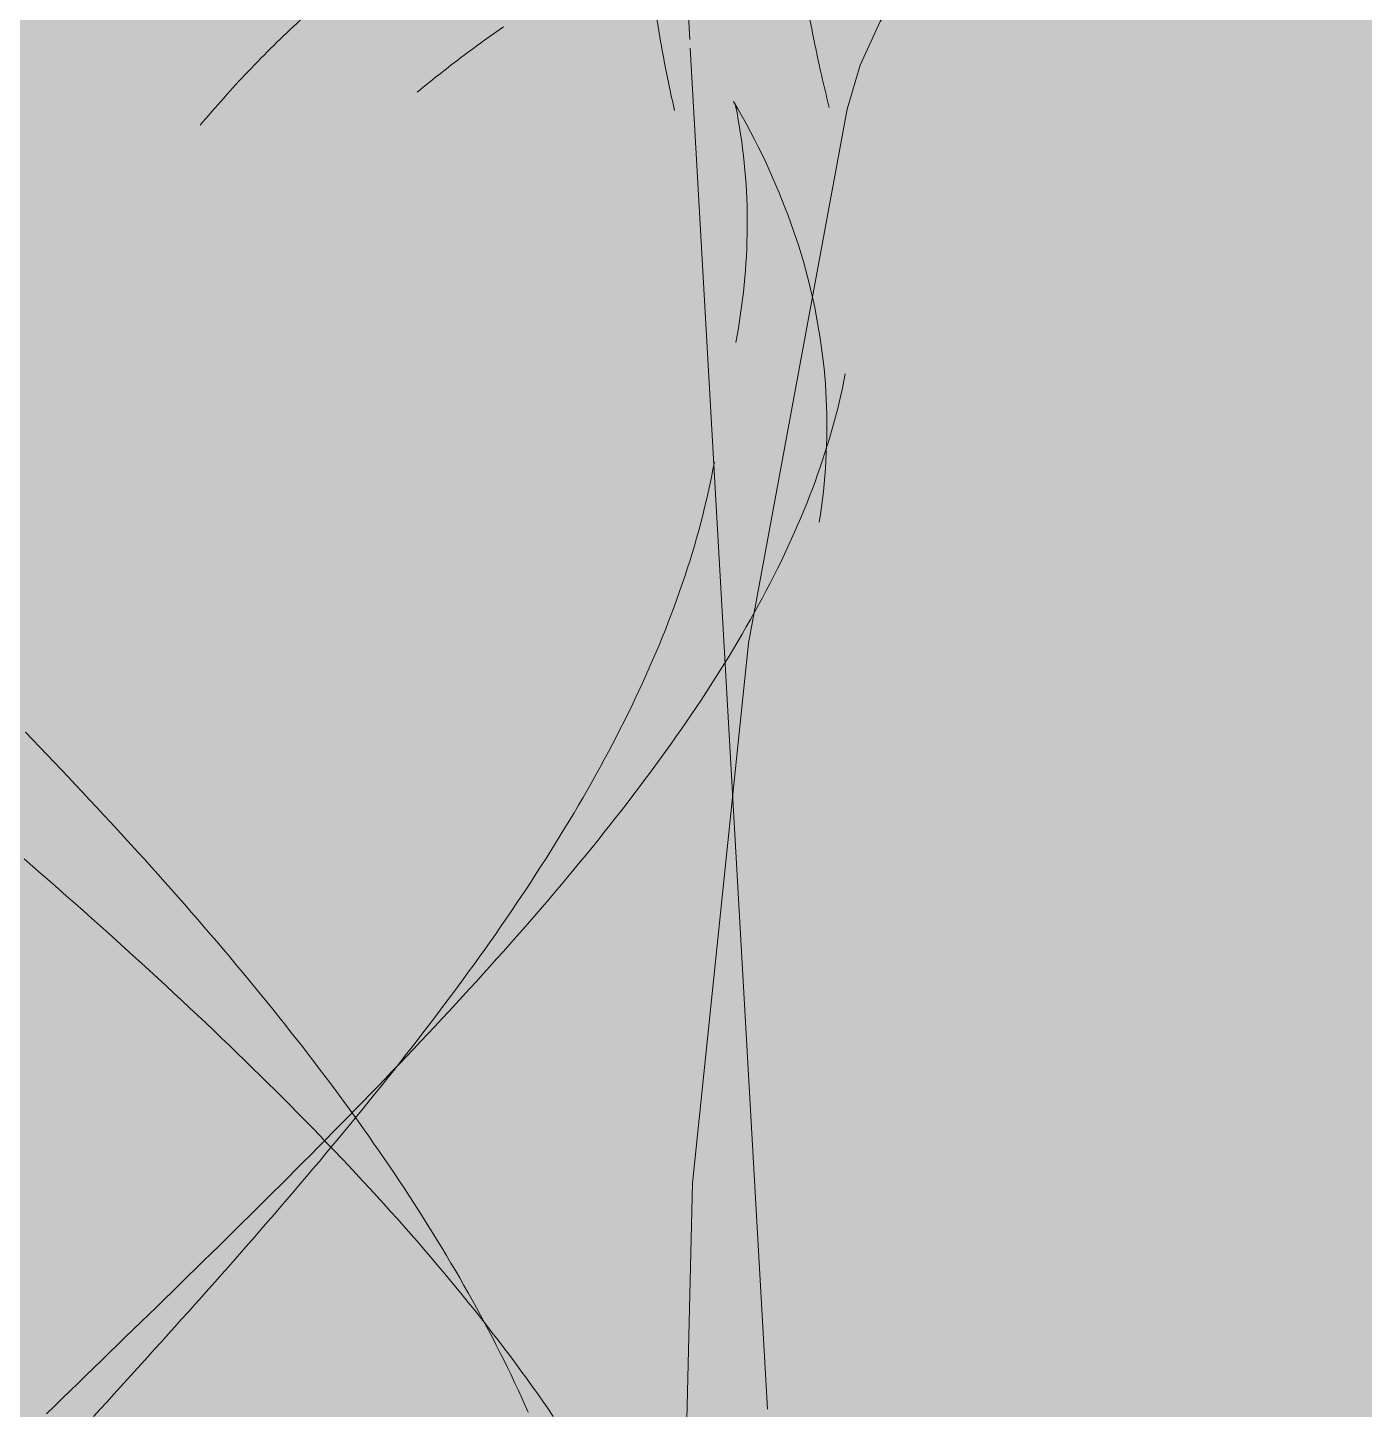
# Model space of a CAD drawing. Header units: inches. Extents: x 30764 to 30770, y -4780 to 4478.
# Drawn here: x 30767.33777 to 30767.34439, y 60.0383 to 60.04516 of the extents above; entities that cross this region are included whole.
import ezdxf

# ---------------------------------------------------------------- set-up
doc = ezdxf.new("R2010")
doc.units = ezdxf.units.IN
doc.header["$MEASUREMENT"] = 0
for name, color, linetype, lineweight in [('A-GLAZ-CURT', 52, 'Continuous', 9), ('Q-SPCQ', 91, 'Continuous', 9), ('S-COLS', 52, 'Continuous', 9)]:
    doc.layers.add(name, color=color, linetype=linetype, lineweight=lineweight)

# ---------------------------------------------------------------- blocks, each defined once
blk = doc.blocks.new('FP_40-Entrance - Xcel')
at = {"layer": 'Q-SPCQ'}
for p, q in [((-2803.5151131, 60.0410338), (-2803.5150708, 60.040997)), ((-2803.5150708, 60.040997), (-2803.5150286, 60.0409602)), ((-2803.5150286, 60.0409602), (-2803.5149865, 60.0409234)), ((-2803.5149865, 60.0409234), (-2803.5149446, 60.0408865)), ((-2803.5149446, 60.0408865), (-2803.5149027, 60.0408497)), ((-2803.5149027, 60.0408497), (-2803.514861, 60.0408128)), ((-2803.514861, 60.0408128), (-2803.5148194, 60.0407759)), ((-2803.5148194, 60.0407759), (-2803.5147779, 60.040739)), ((-2803.5147779, 60.040739), (-2803.5147365, 60.040702)), ((-2803.5147365, 60.040702), (-2803.5146953, 60.0406651)), ((-2803.5146953, 60.0406651), (-2803.5146543, 60.0406281)), ((-2803.5146543, 60.0406281), (-2803.5146133, 60.0405911)), ((-2803.5146133, 60.0405911), (-2803.5145725, 60.0405541)), ((-2803.5127376, 60.0405748), (-2803.5127708, 60.0405378)), ((-2803.5127047, 60.0406119), (-2803.5127376, 60.0405748)), ((-2803.5145725, 60.0405541), (-2803.5145319, 60.0405171)), ((-2803.5145319, 60.0405171), (-2803.5144914, 60.0404801)), ((-2803.5128041, 60.0405006), (-2803.5128376, 60.0404635)), ((-2803.5127708, 60.0405378), (-2803.5128041, 60.0405006)), ((-2803.5144914, 60.0404801), (-2803.5144511, 60.040443)), ((-2803.5144511, 60.040443), (-2803.5144109, 60.0404059)), ((-2803.5128713, 60.0404264), (-2803.5129052, 60.0403892)), ((-2803.5128376, 60.0404635), (-2803.5128713, 60.0404264)), ((-2803.5144109, 60.0404059), (-2803.5143709, 60.0403688)), ((-2803.5143709, 60.0403688), (-2803.514331, 60.0403317)), ((-2803.5129393, 60.040352), (-2803.5129736, 60.0403148)), ((-2803.5129052, 60.0403892), (-2803.5129393, 60.040352)), ((-2803.514331, 60.0403317), (-2803.5142913, 60.0402946)), ((-2803.5142913, 60.0402946), (-2803.5142518, 60.0402575)), ((-2803.5129736, 60.0403148), (-2803.5130081, 60.0402776)), ((-2803.5142518, 60.0402575), (-2803.5142125, 60.0402203)), ((-2803.5142125, 60.0402203), (-2803.5141734, 60.0401831)), ((-2803.5130427, 60.0402404), (-2803.5130775, 60.0402032)), ((-2803.5130081, 60.0402776), (-2803.5130427, 60.0402404)), ((-2803.5141734, 60.0401831), (-2803.5141344, 60.0401459)), ((-2803.5141344, 60.0401459), (-2803.5140956, 60.0401087)), ((-2803.5131125, 60.0401659), (-2803.5131476, 60.0401286)), ((-2803.5130775, 60.0402032), (-2803.5131125, 60.0401659)), ((-2803.5140956, 60.0401087), (-2803.5140571, 60.0400715)), ((-2803.5131829, 60.0400913), (-2803.5132184, 60.040054)), ((-2803.5131476, 60.0401286), (-2803.5131829, 60.0400913)), ((-2803.5140571, 60.0400715), (-2803.5140187, 60.0400343)), ((-2803.5140187, 60.0400343), (-2803.5139805, 60.039997)), ((-2803.513254, 60.0400167), (-2803.5132898, 60.0399793)), ((-2803.5132184, 60.040054), (-2803.513254, 60.0400167)), ((-2803.5139805, 60.039997), (-2803.5139425, 60.0399597)), ((-2803.5139425, 60.0399597), (-2803.5139047, 60.0399224)), ((-2803.5133257, 60.0399419), (-2803.5133618, 60.0399045)), ((-2803.5132898, 60.0399793), (-2803.5133257, 60.0399419)), ((-2803.5139047, 60.0399224), (-2803.5138671, 60.0398851)), ((-2803.5138671, 60.0398851), (-2803.5138298, 60.0398478)), ((-2803.5133618, 60.0399045), (-2803.513398, 60.0398671)), ((-2803.5138298, 60.0398478), (-2803.5137926, 60.0398105)), ((-2803.5137926, 60.0398105), (-2803.5137557, 60.0397731)), ((-2803.5134344, 60.0398297), (-2803.5134709, 60.0397923)), ((-2803.513398, 60.0398671), (-2803.5134344, 60.0398297)), ((-2803.5137557, 60.0397731), (-2803.513719, 60.0397358)), ((-2803.513719, 60.0397358), (-2803.5136825, 60.0396984)), ((-2803.5135075, 60.0397548), (-2803.5135442, 60.0397174)), ((-2803.5134709, 60.0397923), (-2803.5135075, 60.0397548)), ((-2803.5136825, 60.0396984), (-2803.5136462, 60.039661)), ((-2803.5135811, 60.0396799), (-2803.5136181, 60.0396424)), ((-2803.5135442, 60.0397174), (-2803.5135811, 60.0396799)), ((-2803.5136552, 60.0396049), (-2803.5136925, 60.0395673)), ((-2803.5136181, 60.0396424), (-2803.5136552, 60.0396049)), ((-2803.5136462, 60.039661), (-2803.5136102, 60.0396236)), ((-2803.5136102, 60.0396236), (-2803.5135744, 60.0395862)), ((-2803.5137298, 60.0395298), (-2803.5137672, 60.0394922)), ((-2803.5136925, 60.0395673), (-2803.5137298, 60.0395298)), ((-2803.5135744, 60.0395862), (-2803.5135388, 60.0395488)), ((-2803.5135388, 60.0395488), (-2803.5135035, 60.0395113)), ((-2803.5137672, 60.0394922), (-2803.5138048, 60.0394546)), ((-2803.5135035, 60.0395113), (-2803.5134684, 60.0394739)), ((-2803.5134684, 60.0394739), (-2803.5134335, 60.0394364)), ((-2803.5138425, 60.039417), (-2803.5138802, 60.0393794)), ((-2803.5138048, 60.0394546), (-2803.5138425, 60.039417)), ((-2803.5134335, 60.0394364), (-2803.5133989, 60.0393989)), ((-2803.5133989, 60.0393989), (-2803.5133646, 60.0393614)), ((-2803.5139181, 60.0393418), (-2803.513956, 60.0393042)), ((-2803.5138802, 60.0393794), (-2803.5139181, 60.0393418)), ((-2803.5133646, 60.0393614), (-2803.5133305, 60.0393239)), ((-2803.5133305, 60.0393239), (-2803.5132966, 60.0392864)), ((-2803.513994, 60.0392665), (-2803.5140321, 60.0392288)), ((-2803.513956, 60.0393042), (-2803.513994, 60.0392665)), ((-2803.5132966, 60.0392864), (-2803.5132631, 60.0392488)), ((-2803.5140703, 60.0391911), (-2803.5141086, 60.0391534)), ((-2803.5140321, 60.0392288), (-2803.5140703, 60.0391911)), ((-2803.5132631, 60.0392488), (-2803.5132297, 60.0392113)), ((-2803.5132297, 60.0392113), (-2803.5131967, 60.0391737)), ((-2803.514147, 60.0391157), (-2803.5141854, 60.039078)), ((-2803.5141086, 60.0391534), (-2803.514147, 60.0391157)), ((-2803.5131967, 60.0391737), (-2803.5131639, 60.0391362)), ((-2803.5131639, 60.0391362), (-2803.5131314, 60.0390986)), ((-2803.5141854, 60.039078), (-2803.5142239, 60.0390402)), ((-2803.5131314, 60.0390986), (-2803.5130991, 60.039061)), ((-2803.5130991, 60.039061), (-2803.5130672, 60.0390234)), ((-2803.5142624, 60.0390025), (-2803.514301, 60.0389647)), ((-2803.5142239, 60.0390402), (-2803.5142624, 60.0390025)), ((-2803.5130672, 60.0390234), (-2803.5130355, 60.0389858)), ((-2803.5130355, 60.0389858), (-2803.5130041, 60.0389481)), ((-2803.5143397, 60.0389269), (-2803.5143784, 60.0388891)), ((-2803.514301, 60.0389647), (-2803.5143397, 60.0389269)), ((-2803.5130041, 60.0389481), (-2803.5129729, 60.0389105)), ((-2803.5129729, 60.0389105), (-2803.5129421, 60.0388728)), ((-2803.5144172, 60.0388512), (-2803.514456, 60.0388134)), ((-2803.5143784, 60.0388891), (-2803.5144172, 60.0388512)), ((-2803.5129421, 60.0388728), (-2803.5129116, 60.0388352)), ((-2803.5144949, 60.0387756), (-2803.5145338, 60.0387377)), ((-2803.514456, 60.0388134), (-2803.5144949, 60.0387756)), ((-2803.5129116, 60.0388352), (-2803.5128813, 60.0387975)), ((-2803.5128813, 60.0387975), (-2803.5128513, 60.0387598)), ((-2803.5145338, 60.0387377), (-2803.5145727, 60.0386998)), ((-2803.5128513, 60.0387598), (-2803.5128216, 60.0387221)), ((-2803.5128216, 60.0387221), (-2803.5127923, 60.0386844)), ((-2803.5146117, 60.0386619), (-2803.5146507, 60.038624)), ((-2803.5145727, 60.0386998), (-2803.5146117, 60.0386619)), ((-2803.5146897, 60.0385861), (-2803.5147288, 60.0385481)), ((-2803.5146507, 60.038624), (-2803.5146897, 60.0385861)), ((-2803.5147679, 60.0385102), (-2803.514807, 60.0384722)), ((-2803.5147288, 60.0385481), (-2803.5147679, 60.0385102)), ((-2803.5148461, 60.0384342), (-2803.5148852, 60.0383962)), ((-2803.514807, 60.0384722), (-2803.5148461, 60.0384342)), ((-2803.5148852, 60.0383962), (-2803.5149243, 60.0383582)), ((-2803.5149635, 60.0383202), (-2803.5150026, 60.0382822)), ((-2803.5149243, 60.0383582), (-2803.5149635, 60.0383202))]:
    blk.add_line(p, q, dxfattribs=at)
blk = doc.blocks.new('FP_41-Entrance - Xcel')
at = {"layer": 'Q-SPCQ'}
for p, q in [((-2803.5115964, 60.0447903), (-2803.5115746, 60.0447526)), ((-2803.5115746, 60.0447526), (-2803.5115534, 60.0447149)), ((-2803.5115534, 60.0447149), (-2803.5115326, 60.0446772)), ((-2803.5115326, 60.0446772), (-2803.5115125, 60.0446395)), ((-2803.5115125, 60.0446395), (-2803.5114928, 60.0446017)), ((-2803.5114928, 60.0446017), (-2803.5114737, 60.044564)), ((-2803.5114737, 60.044564), (-2803.5114551, 60.0445262)), ((-2803.5114551, 60.0445262), (-2803.511437, 60.0444884)), ((-2803.511437, 60.0444884), (-2803.5114195, 60.0444506)), ((-2803.5114195, 60.0444506), (-2803.5114025, 60.0444128)), ((-2803.5114025, 60.0444128), (-2803.511386, 60.044375)), ((-2803.511386, 60.044375), (-2803.5113701, 60.0443372)), ((-2803.5113701, 60.0443372), (-2803.5113547, 60.0442993)), ((-2803.5113547, 60.0442993), (-2803.5113398, 60.0442615)), ((-2803.5113398, 60.0442615), (-2803.5113254, 60.0442236)), ((-2803.5113254, 60.0442236), (-2803.5113116, 60.0441858)), ((-2803.5113116, 60.0441858), (-2803.5112983, 60.0441479)), ((-2803.5112983, 60.0441479), (-2803.5112855, 60.04411)), ((-2803.5112855, 60.04411), (-2803.5112732, 60.0440721)), ((-2803.5112732, 60.0440721), (-2803.5112615, 60.0440342)), ((-2803.5112615, 60.0440342), (-2803.5112503, 60.0439963)), ((-2803.5112503, 60.0439963), (-2803.5112396, 60.0439584)), ((-2803.5112396, 60.0439584), (-2803.5112294, 60.0439205)), ((-2803.5112294, 60.0439205), (-2803.5112198, 60.0438826)), ((-2803.5112198, 60.0438826), (-2803.5112107, 60.0438446)), ((-2803.5112107, 60.0438446), (-2803.511202, 60.0438067)), ((-2803.511202, 60.0438067), (-2803.511194, 60.0437687)), ((-2803.511194, 60.0437687), (-2803.5111864, 60.0437308)), ((-2803.5111864, 60.0437308), (-2803.5111793, 60.0436928)), ((-2803.5111793, 60.0436928), (-2803.5111728, 60.0436548)), ((-2803.5111728, 60.0436548), (-2803.5111667, 60.0436168)), ((-2803.5111667, 60.0436168), (-2803.5111612, 60.0435789)), ((-2803.5111612, 60.0435789), (-2803.5111562, 60.0435409)), ((-2803.5111562, 60.0435409), (-2803.5111517, 60.0435029)), ((-2803.5111517, 60.0435029), (-2803.5111477, 60.0434649)), ((-2803.5111477, 60.0434649), (-2803.5111442, 60.0434269)), ((-2803.5110425, 60.0434394), (-2803.5110494, 60.0434039)), ((-2803.5111442, 60.0434269), (-2803.5111412, 60.0433889)), ((-2803.5111412, 60.0433889), (-2803.5111387, 60.0433509)), ((-2803.5110568, 60.0433683), (-2803.5110647, 60.0433327)), ((-2803.5110494, 60.0434039), (-2803.5110568, 60.0433683)), ((-2803.5111387, 60.0433509), (-2803.5111367, 60.0433128)), ((-2803.5111367, 60.0433128), (-2803.5111352, 60.0432748)), ((-2803.5110729, 60.0432971), (-2803.5110817, 60.0432615)), ((-2803.5110647, 60.0433327), (-2803.5110729, 60.0432971)), ((-2803.5111352, 60.0432748), (-2803.5111342, 60.0432368)), ((-2803.5111342, 60.0432368), (-2803.5111337, 60.0431988)), ((-2803.5110817, 60.0432615), (-2803.5110908, 60.0432259)), ((-2803.5111337, 60.0431607), (-2803.5111342, 60.0431227)), ((-2803.5111337, 60.0431988), (-2803.5111337, 60.0431607)), ((-2803.5111004, 60.0431902), (-2803.5111104, 60.0431545)), ((-2803.5110908, 60.0432259), (-2803.5111004, 60.0431902)), ((-2803.5111342, 60.0431227), (-2803.5111351, 60.0430847)), ((-2803.5111208, 60.0431189), (-2803.5111317, 60.0430832)), ((-2803.5111104, 60.0431545), (-2803.5111208, 60.0431189)), ((-2803.511143, 60.0430474), (-2803.5111547, 60.0430117)), ((-2803.5111317, 60.0430832), (-2803.511143, 60.0430474)), ((-2803.5111366, 60.0430466), (-2803.5111385, 60.0430086)), ((-2803.5111351, 60.0430847), (-2803.5111366, 60.0430466)), ((-2803.5111668, 60.0429759), (-2803.5111793, 60.0429401)), ((-2803.5111547, 60.0430117), (-2803.5111668, 60.0429759)), ((-2803.511141, 60.0429706), (-2803.5111439, 60.0429325)), ((-2803.5111385, 60.0430086), (-2803.511141, 60.0429706)), ((-2803.5111923, 60.0429043), (-2803.5112056, 60.0428685)), ((-2803.5111793, 60.0429401), (-2803.5111923, 60.0429043)), ((-2803.5111473, 60.0428945), (-2803.5111511, 60.0428564)), ((-2803.5111439, 60.0429325), (-2803.5111473, 60.0428945)), ((-2803.5112194, 60.0428327), (-2803.5112335, 60.0427968)), ((-2803.5112056, 60.0428685), (-2803.5112194, 60.0428327)), ((-2803.5111555, 60.0428184), (-2803.5111603, 60.0427803)), ((-2803.5111511, 60.0428564), (-2803.5111555, 60.0428184)), ((-2803.5112481, 60.042761), (-2803.5112631, 60.0427251)), ((-2803.5112335, 60.0427968), (-2803.5112481, 60.042761)), ((-2803.5111603, 60.0427803), (-2803.5111656, 60.0427423)), ((-2803.5112784, 60.0426892), (-2803.5112941, 60.0426533)), ((-2803.5112631, 60.0427251), (-2803.5112784, 60.0426892)), ((-2803.5111656, 60.0427423), (-2803.5111713, 60.0427042)), ((-2803.5113103, 60.0426173), (-2803.5113268, 60.0425813)), ((-2803.5112941, 60.0426533), (-2803.5113103, 60.0426173)), ((-2803.5113437, 60.0425454), (-2803.511361, 60.0425094)), ((-2803.5113268, 60.0425813), (-2803.5113437, 60.0425454)), ((-2803.5113786, 60.0424734), (-2803.5113967, 60.0424373)), ((-2803.511361, 60.0425094), (-2803.5113786, 60.0424734)), ((-2803.5113967, 60.0424373), (-2803.5114151, 60.0424013)), ((-2803.5114338, 60.0423652), (-2803.511453, 60.0423291)), ((-2803.5114151, 60.0424013), (-2803.5114338, 60.0423652)), ((-2803.5114725, 60.042293), (-2803.5114923, 60.0422569)), ((-2803.511453, 60.0423291), (-2803.5114725, 60.042293)), ((-2803.5115125, 60.0422207), (-2803.5115331, 60.0421845)), ((-2803.5114923, 60.0422569), (-2803.5115125, 60.0422207)), ((-2803.511554, 60.0421484), (-2803.5115752, 60.0421122)), ((-2803.5115331, 60.0421845), (-2803.511554, 60.0421484)), ((-2803.5115968, 60.0420759), (-2803.5116188, 60.0420397)), ((-2803.5115752, 60.0421122), (-2803.5115968, 60.0420759)), ((-2803.5116411, 60.0420034), (-2803.5116637, 60.0419672)), ((-2803.5116188, 60.0420397), (-2803.5116411, 60.0420034)), ((-2803.5116866, 60.0419309), (-2803.5117099, 60.0418946)), ((-2803.5116637, 60.0419672), (-2803.5116866, 60.0419309)), ((-2803.5117335, 60.0418582), (-2803.5117574, 60.0418219)), ((-2803.5117099, 60.0418946), (-2803.5117335, 60.0418582)), ((-2803.5117574, 60.0418219), (-2803.5117816, 60.0417855)), ((-2803.5118061, 60.0417491), (-2803.511831, 60.0417127)), ((-2803.5117816, 60.0417855), (-2803.5118061, 60.0417491)), ((-2803.5118561, 60.0416763), (-2803.5118816, 60.0416398)), ((-2803.511831, 60.0417127), (-2803.5118561, 60.0416763)), ((-2803.5119074, 60.0416034), (-2803.5119334, 60.0415669)), ((-2803.5118816, 60.0416398), (-2803.5119074, 60.0416034)), ((-2803.5119598, 60.0415304), (-2803.5119864, 60.0414939)), ((-2803.5119334, 60.0415669), (-2803.5119598, 60.0415304)), ((-2803.5120134, 60.0414573), (-2803.5120406, 60.0414208)), ((-2803.5119864, 60.0414939), (-2803.5120134, 60.0414573)), ((-2803.5120681, 60.0413842), (-2803.5120959, 60.0413476)), ((-2803.5120406, 60.0414208), (-2803.5120681, 60.0413842)), ((-2803.5121239, 60.041311), (-2803.5121523, 60.0412744)), ((-2803.5120959, 60.0413476), (-2803.5121239, 60.041311)), ((-2803.5121523, 60.0412744), (-2803.5121809, 60.0412377)), ((-2803.5122097, 60.0412011), (-2803.5122388, 60.0411644)), ((-2803.5121809, 60.0412377), (-2803.5122097, 60.0412011)), ((-2803.5122682, 60.0411277), (-2803.5122978, 60.0410909)), ((-2803.5122388, 60.0411644), (-2803.5122682, 60.0411277)), ((-2803.5123277, 60.0410542), (-2803.5123578, 60.0410174)), ((-2803.5122978, 60.0410909), (-2803.5123277, 60.0410542)), ((-2803.5123882, 60.0409807), (-2803.5124188, 60.0409439)), ((-2803.5123578, 60.0410174), (-2803.5123882, 60.0409807)), ((-2803.5124497, 60.0409071), (-2803.5124808, 60.0408702)), ((-2803.5124188, 60.0409439), (-2803.5124497, 60.0409071)), ((-2803.5125121, 60.0408334), (-2803.5125436, 60.0407965)), ((-2803.5124808, 60.0408702), (-2803.5125121, 60.0408334)), ((-2803.5125436, 60.0407965), (-2803.5125754, 60.0407596)), ((-2803.5126074, 60.0407227), (-2803.5126396, 60.0406858)), ((-2803.5125754, 60.0407596), (-2803.5126074, 60.0407227)), ((-2803.512672, 60.0406489), (-2803.5127046, 60.0406119)), ((-2803.5126396, 60.0406858), (-2803.512672, 60.0406489)), ((-2803.5127922, 60.0386844), (-2803.5127632, 60.0386468)), ((-2803.5127632, 60.0386468), (-2803.5127344, 60.0386091)), ((-2803.5127344, 60.0386091), (-2803.512706, 60.0385715)), ((-2803.512706, 60.0385715), (-2803.5126779, 60.0385338)), ((-2803.5126779, 60.0385338), (-2803.5126501, 60.0384961)), ((-2803.5126501, 60.0384961), (-2803.5126226, 60.0384584)), ((-2803.5126226, 60.0384584), (-2803.5125955, 60.0384207)), ((-2803.5125955, 60.0384207), (-2803.5125686, 60.038383)), ((-2803.5125686, 60.038383), (-2803.5125421, 60.0383453)), ((-2803.5125421, 60.0383453), (-2803.5125158, 60.0383076)), ((-2803.5125158, 60.0383076), (-2803.5124899, 60.0382699))]:
    blk.add_line(p, q, dxfattribs=at)
blk.add_polyline3d([(-2803.5110328, 60.044752, 0), (-2803.5115226, 60.0421036, 0), (-2803.5118006, 60.0394257, 0), (-2803.511865, 60.0367349, 0), (-2803.5117918, 60.0349822, 0)], dxfattribs=at)
blk = doc.blocks.new('FP_43-Entrance - Xcel')
at = {"layer": 'Q-SPCQ'}
for p, q in [((-2803.5115861, 60.0447681), (-2803.5115791, 60.0447328)), ((-2803.5115791, 60.0447328), (-2803.5115726, 60.0446975)), ((-2803.5115726, 60.0446975), (-2803.5115666, 60.0446621)), ((-2803.5115666, 60.0446621), (-2803.511561, 60.0446268)), ((-2803.511561, 60.0446268), (-2803.5115559, 60.0445914)), ((-2803.5115559, 60.0445914), (-2803.5115512, 60.044556)), ((-2803.5115512, 60.044556), (-2803.5115469, 60.0445206)), ((-2803.5115469, 60.0445206), (-2803.5115431, 60.0444851)), ((-2803.5115431, 60.0444851), (-2803.5115397, 60.0444497)), ((-2803.5115397, 60.0444497), (-2803.5115368, 60.0444143)), ((-2803.5115368, 60.0444143), (-2803.5115342, 60.0443788)), ((-2803.5115342, 60.0443788), (-2803.5115322, 60.0443433)), ((-2803.5115322, 60.0443433), (-2803.5115305, 60.0443078)), ((-2803.5115305, 60.0443078), (-2803.5115293, 60.0442723)), ((-2803.5115293, 60.0442723), (-2803.5115285, 60.0442368)), ((-2803.5115285, 60.0442368), (-2803.5115282, 60.0442012)), ((-2803.5115282, 60.0442012), (-2803.5115282, 60.0441657)), ((-2803.5115287, 60.0441301), (-2803.5115296, 60.0440945)), ((-2803.5115282, 60.0441657), (-2803.5115287, 60.0441301)), ((-2803.511531, 60.0440589), (-2803.5115327, 60.0440233)), ((-2803.5115296, 60.0440945), (-2803.511531, 60.0440589)), ((-2803.5115349, 60.0439876), (-2803.5115374, 60.043952)), ((-2803.5115327, 60.0440233), (-2803.5115349, 60.0439876)), ((-2803.5115404, 60.0439163), (-2803.5115438, 60.0438806)), ((-2803.5115374, 60.043952), (-2803.5115404, 60.0439163)), ((-2803.5115476, 60.0438449), (-2803.5115518, 60.0438092)), ((-2803.5115438, 60.0438806), (-2803.5115476, 60.0438449)), ((-2803.5115518, 60.0438092), (-2803.5115564, 60.0437734)), ((-2803.5115614, 60.0437377), (-2803.5115668, 60.0437019)), ((-2803.5115564, 60.0437734), (-2803.5115614, 60.0437377)), ((-2803.5115725, 60.0436661), (-2803.5115787, 60.0436303)), ((-2803.5115668, 60.0437019), (-2803.5115725, 60.0436661)), ((-2803.5115787, 60.0436303), (-2803.5115853, 60.0435945)), ((-2803.5116985, 60.0429652), (-2803.5117059, 60.0429273)), ((-2803.5116914, 60.043003), (-2803.5116985, 60.0429652)), ((-2803.5117138, 60.0428894), (-2803.511722, 60.0428515)), ((-2803.5117059, 60.0429273), (-2803.5117138, 60.0428894)), ((-2803.511722, 60.0428515), (-2803.5117306, 60.0428137)), ((-2803.5117396, 60.0427758), (-2803.511749, 60.0427379)), ((-2803.5117306, 60.0428137), (-2803.5117396, 60.0427758)), ((-2803.5117588, 60.0427), (-2803.511769, 60.0426622)), ((-2803.511749, 60.0427379), (-2803.5117588, 60.0427)), ((-2803.5117795, 60.0426243), (-2803.5117904, 60.0425864)), ((-2803.511769, 60.0426622), (-2803.5117795, 60.0426243)), ((-2803.5118017, 60.0425486), (-2803.5118133, 60.0425107)), ((-2803.5117904, 60.0425864), (-2803.5118017, 60.0425486)), ((-2803.5118254, 60.0424728), (-2803.5118378, 60.042435)), ((-2803.5118133, 60.0425107), (-2803.5118254, 60.0424728)), ((-2803.5118378, 60.042435), (-2803.5118505, 60.0423971)), ((-2803.5118636, 60.0423592), (-2803.5118771, 60.0423214)), ((-2803.5118505, 60.0423971), (-2803.5118636, 60.0423592)), ((-2803.5118909, 60.0422835), (-2803.5119051, 60.0422457)), ((-2803.5118771, 60.0423214), (-2803.5118909, 60.0422835)), ((-2803.5119196, 60.0422078), (-2803.5119344, 60.04217)), ((-2803.5119051, 60.0422457), (-2803.5119196, 60.0422078)), ((-2803.5119496, 60.0421321), (-2803.5119652, 60.0420943)), ((-2803.5119344, 60.04217), (-2803.5119496, 60.0421321)), ((-2803.5119652, 60.0420943), (-2803.5119811, 60.0420565)), ((-2803.5119973, 60.0420186), (-2803.5120138, 60.0419808)), ((-2803.5119811, 60.0420565), (-2803.5119973, 60.0420186)), ((-2803.5120307, 60.041943), (-2803.5120479, 60.0419052)), ((-2803.5120138, 60.0419808), (-2803.5120307, 60.041943)), ((-2803.5120654, 60.0418673), (-2803.5120832, 60.0418295)), ((-2803.5120479, 60.0419052), (-2803.5120654, 60.0418673)), ((-2803.5121013, 60.0417917), (-2803.5121198, 60.0417539)), ((-2803.5120832, 60.0418295), (-2803.5121013, 60.0417917)), ((-2803.5121198, 60.0417539), (-2803.5121386, 60.0417161)), ((-2803.5151067, 60.0416622), (-2803.5150708, 60.041625)), ((-2803.5121576, 60.0416783), (-2803.512177, 60.0416405)), ((-2803.5121386, 60.0417161), (-2803.5121576, 60.0416783)), ((-2803.5150708, 60.041625), (-2803.5150351, 60.0415878)), ((-2803.5150351, 60.0415878), (-2803.5149995, 60.0415506)), ((-2803.5121967, 60.0416027), (-2803.5122167, 60.0415649)), ((-2803.512177, 60.0416405), (-2803.5121967, 60.0416027)), ((-2803.5149995, 60.0415506), (-2803.514964, 60.0415134)), ((-2803.5122369, 60.0415272), (-2803.5122575, 60.0414894)), ((-2803.5122167, 60.0415649), (-2803.5122369, 60.0415272)), ((-2803.514964, 60.0415134), (-2803.5149286, 60.0414762)), ((-2803.5149286, 60.0414762), (-2803.5148934, 60.041439)), ((-2803.5122783, 60.0414516), (-2803.5122995, 60.0414139)), ((-2803.5122575, 60.0414894), (-2803.5122783, 60.0414516)), ((-2803.5148934, 60.041439), (-2803.5148583, 60.0414018)), ((-2803.5148583, 60.0414018), (-2803.5148234, 60.0413646)), ((-2803.5122995, 60.0414139), (-2803.5123209, 60.0413761)), ((-2803.5148234, 60.0413646), (-2803.5147886, 60.0413275)), ((-2803.5147886, 60.0413275), (-2803.5147539, 60.0412903)), ((-2803.5123426, 60.0413383), (-2803.5123645, 60.0413006)), ((-2803.5123209, 60.0413761), (-2803.5123426, 60.0413383)), ((-2803.5147539, 60.0412903), (-2803.5147194, 60.0412531)), ((-2803.5147194, 60.0412531), (-2803.514685, 60.041216)), ((-2803.5123868, 60.0412629), (-2803.5124093, 60.0412251)), ((-2803.5123645, 60.0413006), (-2803.5123868, 60.0412629)), ((-2803.514685, 60.041216), (-2803.5146508, 60.0411788)), ((-2803.5146508, 60.0411788), (-2803.5146167, 60.0411417)), ((-2803.5124321, 60.0411874), (-2803.5124551, 60.0411497)), ((-2803.5124093, 60.0412251), (-2803.5124321, 60.0411874)), ((-2803.5146167, 60.0411417), (-2803.5145828, 60.0411045)), ((-2803.5145828, 60.0411045), (-2803.5145491, 60.0410674)), ((-2803.5124784, 60.041112), (-2803.512502, 60.0410742)), ((-2803.5124551, 60.0411497), (-2803.5124784, 60.041112)), ((-2803.5145491, 60.0410674), (-2803.5145155, 60.0410302)), ((-2803.5125258, 60.0410365), (-2803.5125498, 60.0409988)), ((-2803.512502, 60.0410742), (-2803.5125258, 60.0410365)), ((-2803.5145155, 60.0410302), (-2803.514482, 60.0409931)), ((-2803.514482, 60.0409931), (-2803.5144487, 60.040956)), ((-2803.5125498, 60.0409988), (-2803.5125741, 60.0409611)), ((-2803.5144487, 60.040956), (-2803.5144156, 60.0409188)), ((-2803.5144156, 60.0409188), (-2803.5143827, 60.0408817)), ((-2803.5125987, 60.0409235), (-2803.5126235, 60.0408858)), ((-2803.5125741, 60.0409611), (-2803.5125987, 60.0409235)), ((-2803.5143827, 60.0408817), (-2803.5143499, 60.0408446)), ((-2803.5143499, 60.0408446), (-2803.5143174, 60.0408075)), ((-2803.5126485, 60.0408481), (-2803.5126738, 60.0408104)), ((-2803.5126235, 60.0408858), (-2803.5126485, 60.0408481)), ((-2803.5143174, 60.0408075), (-2803.5142849, 60.0407704)), ((-2803.5142849, 60.0407704), (-2803.5142527, 60.0407333)), ((-2803.5126993, 60.0407728), (-2803.512725, 60.0407351)), ((-2803.5126738, 60.0408104), (-2803.5126993, 60.0407728)), ((-2803.5142527, 60.0407333), (-2803.5142206, 60.0406962)), ((-2803.5142206, 60.0406962), (-2803.5141888, 60.0406591)), ((-2803.5127509, 60.0406975), (-2803.5127771, 60.0406598)), ((-2803.512725, 60.0407351), (-2803.5127509, 60.0406975)), ((-2803.5141888, 60.0406591), (-2803.5141571, 60.040622)), ((-2803.5127771, 60.0406598), (-2803.5128035, 60.0406222)), ((-2803.5141571, 60.040622), (-2803.5141256, 60.0405849)), ((-2803.5141256, 60.0405849), (-2803.5140943, 60.0405478)), ((-2803.5128301, 60.0405846), (-2803.5128569, 60.040547)), ((-2803.5128035, 60.0406222), (-2803.5128301, 60.0405846)), ((-2803.5140943, 60.0405478), (-2803.5140632, 60.0405108)), ((-2803.5140632, 60.0405108), (-2803.5140322, 60.0404737)), ((-2803.512884, 60.0405094), (-2803.5129112, 60.0404718)), ((-2803.5128569, 60.040547), (-2803.512884, 60.0405094)), ((-2803.5140322, 60.0404737), (-2803.5140015, 60.0404366)), ((-2803.5140015, 60.0404366), (-2803.513971, 60.0403995)), ((-2803.5129386, 60.0404342), (-2803.5129663, 60.0403966)), ((-2803.5129112, 60.0404718), (-2803.5129386, 60.0404342)), ((-2803.513971, 60.0403995), (-2803.5139407, 60.0403625)), ((-2803.5139407, 60.0403625), (-2803.5139105, 60.0403254)), ((-2803.5129941, 60.040359), (-2803.5130221, 60.0403214)), ((-2803.5129663, 60.0403966), (-2803.5129941, 60.040359)), ((-2803.5139105, 60.0403254), (-2803.5138806, 60.0402884)), ((-2803.5138806, 60.0402884), (-2803.5138509, 60.0402513)), ((-2803.5130503, 60.0402839), (-2803.5130788, 60.0402463)), ((-2803.5130221, 60.0403214), (-2803.5130503, 60.0402839)), ((-2803.5138509, 60.0402513), (-2803.5138214, 60.0402142)), ((-2803.5138214, 60.0402142), (-2803.5137921, 60.0401772)), ((-2803.5130788, 60.0402463), (-2803.5131073, 60.0402088)), ((-2803.5137921, 60.0401772), (-2803.513763, 60.0401402)), ((-2803.5131361, 60.0401712), (-2803.5131651, 60.0401337)), ((-2803.5131073, 60.0402088), (-2803.5131361, 60.0401712)), ((-2803.513763, 60.0401402), (-2803.5137341, 60.0401031)), ((-2803.5137341, 60.0401031), (-2803.5137054, 60.0400661)), ((-2803.5131942, 60.0400962), (-2803.5132235, 60.0400586)), ((-2803.5131651, 60.0401337), (-2803.5131942, 60.0400962)), ((-2803.5137054, 60.0400661), (-2803.513677, 60.040029)), ((-2803.513677, 60.040029), (-2803.5136488, 60.039992)), ((-2803.5132529, 60.0400211), (-2803.5132826, 60.0399836)), ((-2803.5132235, 60.0400586), (-2803.5132529, 60.0400211)), ((-2803.5136488, 60.039992), (-2803.5136208, 60.039955)), ((-2803.5136208, 60.039955), (-2803.513593, 60.0399179)), ((-2803.5133124, 60.0399461), (-2803.5133423, 60.0399087)), ((-2803.5132826, 60.0399836), (-2803.5133124, 60.0399461)), ((-2803.513593, 60.0399179), (-2803.5135654, 60.0398809)), ((-2803.5135654, 60.0398809), (-2803.5135381, 60.0398439)), ((-2803.5133724, 60.0398712), (-2803.5134027, 60.0398337)), ((-2803.5133423, 60.0399087), (-2803.5133724, 60.0398712)), ((-2803.5135381, 60.0398439), (-2803.513511, 60.0398069)), ((-2803.513511, 60.0398069), (-2803.5134841, 60.0397699)), ((-2803.5134027, 60.0398337), (-2803.5134331, 60.0397962)), ((-2803.5134636, 60.0397588), (-2803.5134943, 60.0397214)), ((-2803.5134841, 60.0397699), (-2803.5134575, 60.0397328)), ((-2803.5134331, 60.0397962), (-2803.5134636, 60.0397588)), ((-2803.5134575, 60.0397328), (-2803.513431, 60.0396958)), ((-2803.5135252, 60.0396839), (-2803.5135561, 60.0396465)), ((-2803.5134943, 60.0397214), (-2803.5135252, 60.0396839)), ((-2803.513431, 60.0396958), (-2803.5134049, 60.0396588)), ((-2803.5135872, 60.0396091), (-2803.5136185, 60.0395717)), ((-2803.5135561, 60.0396465), (-2803.5135872, 60.0396091)), ((-2803.5134049, 60.0396588), (-2803.5133789, 60.0396218)), ((-2803.5133789, 60.0396218), (-2803.5133532, 60.0395848)), ((-2803.5136498, 60.0395343), (-2803.5136813, 60.0394969)), ((-2803.5136185, 60.0395717), (-2803.5136498, 60.0395343)), ((-2803.5133532, 60.0395848), (-2803.5133278, 60.0395478)), ((-2803.5133278, 60.0395478), (-2803.5133025, 60.0395108)), ((-2803.5137129, 60.0394595), (-2803.5137447, 60.0394221)), ((-2803.5136813, 60.0394969), (-2803.5137129, 60.0394595)), ((-2803.5133025, 60.0395108), (-2803.5132775, 60.0394738)), ((-2803.5132775, 60.0394738), (-2803.5132528, 60.0394368)), ((-2803.5137447, 60.0394221), (-2803.5137765, 60.0393848)), ((-2803.5132528, 60.0394368), (-2803.5132283, 60.0393998)), ((-2803.5132283, 60.0393998), (-2803.5132041, 60.0393628)), ((-2803.5138085, 60.0393474), (-2803.5138405, 60.0393101)), ((-2803.5137765, 60.0393848), (-2803.5138085, 60.0393474)), ((-2803.5132041, 60.0393628), (-2803.5131801, 60.0393258)), ((-2803.5131801, 60.0393258), (-2803.5131563, 60.0392889)), ((-2803.5138727, 60.0392728), (-2803.513905, 60.0392354)), ((-2803.5138405, 60.0393101), (-2803.5138727, 60.0392728)), ((-2803.5131563, 60.0392889), (-2803.5131328, 60.0392519)), ((-2803.5139374, 60.0391981), (-2803.5139698, 60.0391608)), ((-2803.513905, 60.0392354), (-2803.5139374, 60.0391981)), ((-2803.5131328, 60.0392519), (-2803.5131096, 60.0392149)), ((-2803.5131096, 60.0392149), (-2803.5130866, 60.0391779)), ((-2803.5140024, 60.0391235), (-2803.514035, 60.0390862)), ((-2803.5139698, 60.0391608), (-2803.5140024, 60.0391235)), ((-2803.5130866, 60.0391779), (-2803.5130638, 60.0391409)), ((-2803.5130638, 60.0391409), (-2803.5130413, 60.0391039)), ((-2803.5140678, 60.0390489), (-2803.5141006, 60.0390117)), ((-2803.514035, 60.0390862), (-2803.5140678, 60.0390489)), ((-2803.5130413, 60.0391039), (-2803.5130191, 60.039067)), ((-2803.5130191, 60.039067), (-2803.5129972, 60.03903)), ((-2803.5141006, 60.0390117), (-2803.5141335, 60.0389744)), ((-2803.5129972, 60.03903), (-2803.5129754, 60.038993)), ((-2803.5129754, 60.038993), (-2803.512954, 60.038956)), ((-2803.5141665, 60.0389372), (-2803.5141995, 60.0388999)), ((-2803.5141335, 60.0389744), (-2803.5141665, 60.0389372)), ((-2803.512954, 60.038956), (-2803.5129328, 60.0389191)), ((-2803.5129328, 60.0389191), (-2803.5129119, 60.0388821)), ((-2803.5142327, 60.0388627), (-2803.5142659, 60.0388255)), ((-2803.5141995, 60.0388999), (-2803.5142327, 60.0388627)), ((-2803.5129119, 60.0388821), (-2803.5128912, 60.0388451)), ((-2803.5128912, 60.0388451), (-2803.5128709, 60.0388082)), ((-2803.5142991, 60.0387883), (-2803.5143325, 60.038751)), ((-2803.5142659, 60.0388255), (-2803.5142991, 60.0387883)), ((-2803.5128709, 60.0388082), (-2803.5128507, 60.0387712)), ((-2803.5143659, 60.0387139), (-2803.5143993, 60.0386767)), ((-2803.5143325, 60.038751), (-2803.5143659, 60.0387139)), ((-2803.5128507, 60.0387712), (-2803.5128309, 60.0387342)), ((-2803.5128309, 60.0387342), (-2803.5128113, 60.0386973)), ((-2803.5144328, 60.0386395), (-2803.5144664, 60.0386023)), ((-2803.5143993, 60.0386767), (-2803.5144328, 60.0386395)), ((-2803.5128113, 60.0386973), (-2803.512792, 60.0386603)), ((-2803.512792, 60.0386603), (-2803.512773, 60.0386233)), ((-2803.5144664, 60.0386023), (-2803.5144999, 60.0385652)), ((-2803.512773, 60.0386233), (-2803.5127542, 60.0385864)), ((-2803.5127542, 60.0385864), (-2803.5127357, 60.0385494)), ((-2803.5145336, 60.038528), (-2803.5145673, 60.0384909)), ((-2803.5144999, 60.0385652), (-2803.5145336, 60.038528)), ((-2803.5127357, 60.0385494), (-2803.5127175, 60.0385125)), ((-2803.5127175, 60.0385125), (-2803.5126996, 60.0384755)), ((-2803.514601, 60.0384538), (-2803.5146348, 60.0384167)), ((-2803.5145673, 60.0384909), (-2803.514601, 60.0384538)), ((-2803.5126996, 60.0384755), (-2803.5126819, 60.0384385)), ((-2803.5126819, 60.0384385), (-2803.5126645, 60.0384016)), ((-2803.5146685, 60.0383796), (-2803.5147024, 60.0383425)), ((-2803.5146348, 60.0384167), (-2803.5146685, 60.0383796)), ((-2803.5126645, 60.0384016), (-2803.5126474, 60.0383646)), ((-2803.5126474, 60.0383646), (-2803.5126306, 60.0383277)), ((-2803.5147362, 60.0383054), (-2803.5147701, 60.0382683)), ((-2803.5147024, 60.0383425), (-2803.5147362, 60.0383054)), ((-2803.5126306, 60.0383277), (-2803.5126141, 60.0382907))]:
    blk.add_line(p, q, dxfattribs=at)
blk = doc.blocks.new('FP_45-Entrance - Xcel')
at = {"layer": 'Q-SPCQ'}
for p, q in [((-2803.512027, 60.0455238), (-2803.512025, 60.0455108)), ((-2803.512025, 60.0455108), (-2803.5120229, 60.0454978)), ((-2803.5120229, 60.0454978), (-2803.5120208, 60.0454846)), ((-2803.5134663, 60.045426), (-2803.5134844, 60.045412)), ((-2803.5134481, 60.0454398), (-2803.5134663, 60.045426)), ((-2803.5134297, 60.0454536), (-2803.5134481, 60.0454398)), ((-2803.5134113, 60.0454673), (-2803.5134297, 60.0454536)), ((-2803.5133928, 60.0454809), (-2803.5134113, 60.0454673)), ((-2803.5120208, 60.0454846), (-2803.5120187, 60.0454714)), ((-2803.5120187, 60.0454714), (-2803.5120166, 60.045458)), ((-2803.5120166, 60.045458), (-2803.5120145, 60.0454446)), ((-2803.5120145, 60.0454446), (-2803.5120125, 60.0454311)), ((-2803.5120125, 60.0454311), (-2803.5120104, 60.0454174)), ((-2803.513556, 60.0453552), (-2803.5135737, 60.0453408)), ((-2803.5135383, 60.0453696), (-2803.513556, 60.0453552)), ((-2803.5135204, 60.0453838), (-2803.5135383, 60.0453696)), ((-2803.5135025, 60.0453979), (-2803.5135204, 60.0453838)), ((-2803.5134844, 60.045412), (-2803.5135025, 60.0453979)), ((-2803.5120104, 60.0454174), (-2803.5120083, 60.0454037)), ((-2803.5120083, 60.0454037), (-2803.5120062, 60.0453899)), ((-2803.5120062, 60.0453899), (-2803.512004, 60.045376)), ((-2803.512004, 60.045376), (-2803.5120019, 60.045362)), ((-2803.5120019, 60.045362), (-2803.5119997, 60.045348)), ((-2803.5136434, 60.0452823), (-2803.5136606, 60.0452675)), ((-2803.5136261, 60.0452971), (-2803.5136434, 60.0452823)), ((-2803.5136087, 60.0453117), (-2803.5136261, 60.0452971)), ((-2803.5135912, 60.0453263), (-2803.5136087, 60.0453117)), ((-2803.5135737, 60.0453408), (-2803.5135912, 60.0453263)), ((-2803.5119997, 60.045348), (-2803.5119976, 60.0453338)), ((-2803.5119976, 60.0453338), (-2803.5119954, 60.0453196)), ((-2803.5119954, 60.0453196), (-2803.5119932, 60.0453052)), ((-2803.5119932, 60.0453052), (-2803.511991, 60.0452908)), ((-2803.511991, 60.0452908), (-2803.5119887, 60.0452764)), ((-2803.5137116, 60.0452225), (-2803.5137285, 60.0452074)), ((-2803.5136947, 60.0452376), (-2803.5137116, 60.0452225)), ((-2803.5136777, 60.0452526), (-2803.5136947, 60.0452376)), ((-2803.5136606, 60.0452675), (-2803.5136777, 60.0452526)), ((-2803.5119887, 60.0452764), (-2803.5119864, 60.0452618)), ((-2803.5119864, 60.0452618), (-2803.5119841, 60.0452471)), ((-2803.5119841, 60.0452471), (-2803.5119818, 60.0452324)), ((-2803.5119818, 60.0452324), (-2803.5119795, 60.0452176)), ((-2803.5119795, 60.0452176), (-2803.5119771, 60.0452027)), ((-2803.513795, 60.045146), (-2803.5138114, 60.0451305)), ((-2803.5137785, 60.0451615), (-2803.513795, 60.045146)), ((-2803.5137619, 60.0451768), (-2803.5137785, 60.0451615)), ((-2803.5137452, 60.0451921), (-2803.5137619, 60.0451768)), ((-2803.5137285, 60.0452074), (-2803.5137452, 60.0451921)), ((-2803.5119771, 60.0452027), (-2803.5119747, 60.0451878)), ((-2803.5119747, 60.0451878), (-2803.5119722, 60.0451728)), ((-2803.5119722, 60.0451728), (-2803.5119697, 60.0451577)), ((-2803.5119697, 60.0451577), (-2803.5119672, 60.0451425)), ((-2803.517841, 60.0450914), (-2803.5178256, 60.0450757)), ((-2803.5138601, 60.0450835), (-2803.5138762, 60.0450677)), ((-2803.513844, 60.0450993), (-2803.5138601, 60.0450835)), ((-2803.5138277, 60.0451149), (-2803.513844, 60.0450993)), ((-2803.5138114, 60.0451305), (-2803.5138277, 60.0451149)), ((-2803.5119672, 60.0451425), (-2803.5119647, 60.0451273)), ((-2803.5119647, 60.0451273), (-2803.5119621, 60.045112)), ((-2803.5119621, 60.045112), (-2803.5119594, 60.0450966)), ((-2803.5119594, 60.0450966), (-2803.5119568, 60.0450812)), ((-2803.5119568, 60.0450812), (-2803.511954, 60.0450657)), ((-2803.5178256, 60.0450757), (-2803.5178103, 60.04506)), ((-2803.5178103, 60.04506), (-2803.5177951, 60.0450442)), ((-2803.5177951, 60.0450442), (-2803.51778, 60.0450284)), ((-2803.51778, 60.0450284), (-2803.517765, 60.0450125)), ((-2803.517765, 60.0450125), (-2803.5177501, 60.0449965)), ((-2803.513924, 60.04502), (-2803.5139398, 60.0450039)), ((-2803.5139082, 60.0450359), (-2803.513924, 60.04502)), ((-2803.5138922, 60.0450519), (-2803.5139082, 60.0450359)), ((-2803.5138762, 60.0450677), (-2803.5138922, 60.0450519)), ((-2803.511954, 60.0450657), (-2803.5119513, 60.0450501)), ((-2803.5119513, 60.0450501), (-2803.5119484, 60.0450345)), ((-2803.5119484, 60.0450345), (-2803.5119456, 60.0450188)), ((-2803.5119456, 60.0450188), (-2803.5119427, 60.045003)), ((-2803.5177501, 60.0449965), (-2803.5177353, 60.0449805)), ((-2803.5177353, 60.0449805), (-2803.5177205, 60.0449645)), ((-2803.5177205, 60.0449645), (-2803.5177059, 60.0449484)), ((-2803.5177059, 60.0449484), (-2803.5176914, 60.0449322)), ((-2803.5139867, 60.0449554), (-2803.5140022, 60.0449391)), ((-2803.5139712, 60.0449716), (-2803.5139867, 60.0449554)), ((-2803.5139555, 60.0449878), (-2803.5139712, 60.0449716)), ((-2803.5139398, 60.0450039), (-2803.5139555, 60.0449878)), ((-2803.5119427, 60.045003), (-2803.5119397, 60.0449872)), ((-2803.5119397, 60.0449872), (-2803.5119367, 60.0449714)), ((-2803.5119367, 60.0449714), (-2803.5119336, 60.0449555)), ((-2803.5119336, 60.0449555), (-2803.5119305, 60.0449395)), ((-2803.5119305, 60.0449395), (-2803.5119273, 60.0449235)), ((-2803.5176914, 60.0449322), (-2803.5176769, 60.044916)), ((-2803.5176769, 60.044916), (-2803.5176625, 60.0448997)), ((-2803.5176625, 60.0448997), (-2803.5176482, 60.0448834)), ((-2803.5176482, 60.0448834), (-2803.517634, 60.044867)), ((-2803.5140635, 60.0448734), (-2803.5140786, 60.0448568)), ((-2803.5140482, 60.0448899), (-2803.5140635, 60.0448734)), ((-2803.514033, 60.0449063), (-2803.5140482, 60.0448899)), ((-2803.5140176, 60.0449227), (-2803.514033, 60.0449063)), ((-2803.5140022, 60.0449391), (-2803.5140176, 60.0449227)), ((-2803.5119273, 60.0449235), (-2803.5119241, 60.0449074)), ((-2803.5119241, 60.0449074), (-2803.5119208, 60.0448913)), ((-2803.5119208, 60.0448913), (-2803.5119175, 60.0448751)), ((-2803.5119175, 60.0448751), (-2803.511914, 60.0448589)), ((-2803.517634, 60.044867), (-2803.5176199, 60.0448506)), ((-2803.5176199, 60.0448506), (-2803.5176059, 60.0448341)), ((-2803.5176059, 60.0448341), (-2803.517592, 60.0448176)), ((-2803.517592, 60.0448176), (-2803.5175781, 60.044801)), ((-2803.5141236, 60.0448068), (-2803.5141385, 60.0447901)), ((-2803.5141087, 60.0448235), (-2803.5141236, 60.0448068)), ((-2803.5140937, 60.0448402), (-2803.5141087, 60.0448235)), ((-2803.5140786, 60.0448568), (-2803.5140937, 60.0448402)), ((-2803.511914, 60.0448589), (-2803.5119106, 60.0448427)), ((-2803.5119106, 60.0448427), (-2803.511907, 60.0448264)), ((-2803.511907, 60.0448264), (-2803.5119034, 60.04481)), ((-2803.5119034, 60.04481), (-2803.5118997, 60.0447936)), ((-2803.5175781, 60.044801), (-2803.5175643, 60.0447844)), ((-2803.5175643, 60.0447844), (-2803.5175507, 60.0447678)), ((-2803.5175507, 60.0447678), (-2803.5175371, 60.0447511)), ((-2803.5175371, 60.0447511), (-2803.5175235, 60.0447344)), ((-2803.5175235, 60.0447344), (-2803.5175101, 60.0447176)), ((-2803.5141829, 60.0447395), (-2803.5141975, 60.0447226)), ((-2803.5141681, 60.0447564), (-2803.5141829, 60.0447395)), ((-2803.5141534, 60.0447733), (-2803.5141681, 60.0447564)), ((-2803.5141385, 60.0447901), (-2803.5141534, 60.0447733)), ((-2803.5118997, 60.0447936), (-2803.511896, 60.0447772)), ((-2803.511896, 60.0447772), (-2803.5118922, 60.0447607)), ((-2803.5118922, 60.0447607), (-2803.5118883, 60.0447442)), ((-2803.5175101, 60.0447176), (-2803.5174967, 60.0447008)), ((-2803.5174967, 60.0447008), (-2803.5174834, 60.044684)), ((-2803.5142267, 60.0446886), (-2803.5142412, 60.0446716)), ((-2803.5142121, 60.0447056), (-2803.5142267, 60.0446886)), ((-2803.5141975, 60.0447226), (-2803.5142121, 60.0447056))]:
    blk.add_line(p, q, dxfattribs=at)
blk = doc.blocks.new('FP_50-Entrance - Xcel')
at = {"layer": 'Q-SPCQ'}
for p, q in [((-2803.5127532, 60.0451484), (-2803.5127697, 60.0451368)), ((-2803.5127366, 60.0451599), (-2803.5127532, 60.0451484)), ((-2803.5128516, 60.0450785), (-2803.5128678, 60.0450667)), ((-2803.5128353, 60.0450902), (-2803.5128516, 60.0450785)), ((-2803.512819, 60.045102), (-2803.5128353, 60.0450902)), ((-2803.5128026, 60.0451136), (-2803.512819, 60.045102)), ((-2803.5127862, 60.0451253), (-2803.5128026, 60.0451136)), ((-2803.5127697, 60.0451368), (-2803.5127862, 60.0451253)), ((-2803.5129321, 60.045019), (-2803.512948, 60.045007)), ((-2803.5129161, 60.045031), (-2803.5129321, 60.045019)), ((-2803.5129, 60.0450429), (-2803.5129161, 60.045031)), ((-2803.5128839, 60.0450548), (-2803.5129, 60.0450429)), ((-2803.5128678, 60.0450667), (-2803.5128839, 60.0450548)), ((-2803.5130268, 60.0449464), (-2803.5130425, 60.0449342)), ((-2803.5130112, 60.0449586), (-2803.5130268, 60.0449464)), ((-2803.5129955, 60.0449707), (-2803.5130112, 60.0449586)), ((-2803.5129797, 60.0449829), (-2803.5129955, 60.0449707)), ((-2803.5129639, 60.0449949), (-2803.5129797, 60.0449829)), ((-2803.512948, 60.045007), (-2803.5129639, 60.0449949)), ((-2803.5131198, 60.0448726), (-2803.5131351, 60.0448602)), ((-2803.5131044, 60.0448849), (-2803.5131198, 60.0448726)), ((-2803.513089, 60.0448973), (-2803.5131044, 60.0448849)), ((-2803.5130735, 60.0449096), (-2803.513089, 60.0448973)), ((-2803.513058, 60.0449219), (-2803.5130735, 60.0449096)), ((-2803.5130425, 60.0449342), (-2803.513058, 60.0449219)), ((-2803.5131504, 60.0448477), (-2803.5131656, 60.0448353)), ((-2803.5131351, 60.0448602), (-2803.5131504, 60.0448477))]:
    blk.add_line(p, q, dxfattribs=at)
blk = doc.blocks.new('FP_51-Entrance - Xcel')
at = {"layer": 'Q-SPCQ'}
for p, q in [((-2803.5112548, 60.0453784), (-2803.5112525, 60.0453676)), ((-2803.5112525, 60.0453676), (-2803.5112502, 60.0453568)), ((-2803.5112502, 60.0453568), (-2803.511248, 60.0453459)), ((-2803.511248, 60.0453459), (-2803.5112457, 60.045335)), ((-2803.5112457, 60.045335), (-2803.5112435, 60.0453239)), ((-2803.5112435, 60.0453239), (-2803.5112412, 60.0453128)), ((-2803.5112412, 60.0453128), (-2803.511239, 60.0453017)), ((-2803.511239, 60.0453017), (-2803.5112367, 60.0452905)), ((-2803.5112367, 60.0452905), (-2803.5112344, 60.0452792)), ((-2803.5112344, 60.0452792), (-2803.5112322, 60.0452678)), ((-2803.5112322, 60.0452678), (-2803.5112299, 60.0452564)), ((-2803.5112299, 60.0452564), (-2803.5112276, 60.045245)), ((-2803.5112276, 60.045245), (-2803.5112253, 60.0452334)), ((-2803.5112253, 60.0452334), (-2803.511223, 60.0452219)), ((-2803.511223, 60.0452219), (-2803.5112207, 60.0452102)), ((-2803.5112207, 60.0452102), (-2803.5112184, 60.0451985)), ((-2803.5112184, 60.0451985), (-2803.511216, 60.0451868)), ((-2803.511216, 60.0451868), (-2803.5112137, 60.0451749)), ((-2803.5112137, 60.0451749), (-2803.5112113, 60.0451631)), ((-2803.5112113, 60.0451631), (-2803.5112089, 60.0451512)), ((-2803.5112089, 60.0451512), (-2803.5112065, 60.0451392)), ((-2803.5112065, 60.0451392), (-2803.5112041, 60.0451272)), ((-2803.5112041, 60.0451272), (-2803.5112017, 60.0451151)), ((-2803.5112017, 60.0451151), (-2803.5111992, 60.045103)), ((-2803.5111992, 60.045103), (-2803.5111967, 60.0450908)), ((-2803.5111967, 60.0450908), (-2803.5111942, 60.0450786)), ((-2803.5111942, 60.0450786), (-2803.5111917, 60.0450663)), ((-2803.5111917, 60.0450663), (-2803.5111891, 60.045054)), ((-2803.5111891, 60.045054), (-2803.5111866, 60.0450417)), ((-2803.5111866, 60.0450417), (-2803.511184, 60.0450293)), ((-2803.511184, 60.0450293), (-2803.5111813, 60.0450168)), ((-2803.5111813, 60.0450168), (-2803.5111787, 60.0450043)), ((-2803.5111787, 60.0450043), (-2803.511176, 60.0449918)), ((-2803.511176, 60.0449918), (-2803.5111733, 60.0449792)), ((-2803.5111733, 60.0449792), (-2803.5111705, 60.0449666)), ((-2803.5111705, 60.0449666), (-2803.5111677, 60.044954)), ((-2803.5111677, 60.044954), (-2803.5111649, 60.0449413)), ((-2803.5111649, 60.0449413), (-2803.511162, 60.0449286)), ((-2803.511162, 60.0449286), (-2803.5111592, 60.0449158)), ((-2803.5111592, 60.0449158), (-2803.5111562, 60.044903)), ((-2803.5111562, 60.044903), (-2803.5111533, 60.0448902)), ((-2803.5111533, 60.0448902), (-2803.5111503, 60.0448773)), ((-2803.5111503, 60.0448773), (-2803.5111472, 60.0448644)), ((-2803.5111472, 60.0448644), (-2803.5111442, 60.0448515)), ((-2803.5111442, 60.0448515), (-2803.5111411, 60.0448386)), ((-2803.5111411, 60.0448386), (-2803.5111379, 60.0448256)), ((-2803.5111379, 60.0448256), (-2803.5111347, 60.0448126)), ((-2803.5111347, 60.0448126), (-2803.5111315, 60.0447995)), ((-2803.5111315, 60.0447995), (-2803.5111282, 60.0447865)), ((-2803.5111282, 60.0447865), (-2803.5111249, 60.0447734)), ((-2803.5111249, 60.0447734), (-2803.5111215, 60.0447603))]:
    blk.add_line(p, q, dxfattribs=at)
blk.add_polyline3d([(-2803.5107011, 60.0454379, 0), (-2803.5108689, 60.0451864, 0), (-2803.5109678, 60.0449697, 0), (-2803.5110328, 60.044752, 0)], dxfattribs=at)

msp = doc.modelspace()

# ---------------------------------------------------------------- hatches: boundary and pattern name
at = {"layer": 'A-GLAZ-CURT', "lineweight": 5, "transparency": 33554458}
msp.add_hatch(color=256, dxfattribs=at).paths.add_polyline_path([(30767.3088026, 59.8679116), (30767.3630636, 59.8725362), (30767.3630636, 60.0791154), (30767.3088026, 60.0819859), (30767.3088026, 59.8723484)], flags=0)
at = {"layer": 'S-COLS', "lineweight": 5}
h = msp.add_hatch(color=256, dxfattribs=at)
h.paths.add_polyline_path([(30767.3500428, 59.9754104), (30767.3500111, 59.9759706), (30767.3449832, 59.9758537), (30767.3450014, 59.9755336), (30767.3459183, 59.9755112)], flags=0)
h.paths.add_polyline_path([(30767.3443819, 59.9864374), (30767.3494159, 59.986483), (30767.3493434, 59.9877639), (30767.3443098, 59.987707), (30767.3443673, 59.9866949)], flags=0)
h.paths.add_polyline_path([(30767.3442842, 59.9881589), (30767.3493188, 59.9881987), (30767.3492611, 59.9892169), (30767.3442265, 59.9891735), (30767.3442713, 59.9883845)], flags=0)
h.paths.add_polyline_path([(30767.3441715, 59.9901427), (30767.3492062, 59.9901876), (30767.3459877, 60.0470323), (30767.3436309, 60.0469216), (30767.342432, 60.0452662), (30767.3423065, 60.0448962), (30767.341595, 60.0400268), (30767.3414932, 60.0372892), (30767.3441712, 59.990148)], flags=0)
h = msp.add_hatch(color=256, dxfattribs=at)
h.paths.add_polyline_path([(30767.3415593, 60.040302), (30767.3416598, 60.0410964), (30767.3416834, 60.0411239), (30767.3423248, 60.0451292), (30767.3424523, 60.045439), (30767.3435212, 60.0469165), (30767.3409532, 60.0467959), (30767.341447, 60.0384993), (30767.3415638, 60.040375)], flags=0)
h.paths.add_polyline_path([(30767.3416047, 60.0402462), (30767.3416313, 60.0406156), (30767.3416051, 60.0402521)], flags=0)
h = msp.add_hatch(color=256, dxfattribs=at)
h.paths.add_polyline_path([(30767.3414932, 60.0372892), (30767.3415113, 60.0381258), (30767.3415703, 60.040375), (30767.3415406, 60.0400011), (30767.3414759, 60.0375946), (30767.3414843, 60.0374467)], flags=0)
h.paths.add_polyline_path([(30767.3416112, 60.0402895), (30767.3423828, 60.0451292), (30767.342534, 60.0455026), (30767.342847, 60.0458765), (30767.3436309, 60.0469216), (30767.3435321, 60.046917), (30767.342319, 60.0451924), (30767.342253, 60.0448963), (30767.3416313, 60.0406156), (30767.3416118, 60.0402994)], flags=0)
h = msp.add_hatch(color=256, dxfattribs=at)
h.paths.add_polyline_path([(30767.3415517, 60.0402521), (30767.3415788, 60.0406186), (30767.3415598, 60.040375)], flags=0)
h.paths.add_polyline_path([(30767.3416452, 60.0408714), (30767.341661, 60.0410964), (30767.3416598, 60.0410964)], flags=0)

# ---------------------------------------------------------------- linework, layer by layer
at = {"layer": 'S-COLS'}
for p, q in [((30767.3410497, 60.0450964), (30767.3410205, 60.0456113)), ((30767.3414355, 60.0383061), (30767.3410521, 60.0450541))]:
    msp.add_line(p, q, dxfattribs=at)

# ---------------------------------------------------------------- block references
at = {"layer": 'Q-SPCQ'}
for name in ['FP_45-Entrance - Xcel', 'FP_51-Entrance - Xcel', 'FP_50-Entrance - Xcel', 'FP_40-Entrance - Xcel', 'FP_43-Entrance - Xcel', 'FP_41-Entrance - Xcel']:
    msp.add_blockref(name, (33570.8528632, 0), dxfattribs=at)

doc.saveas('drawing.dxf')
